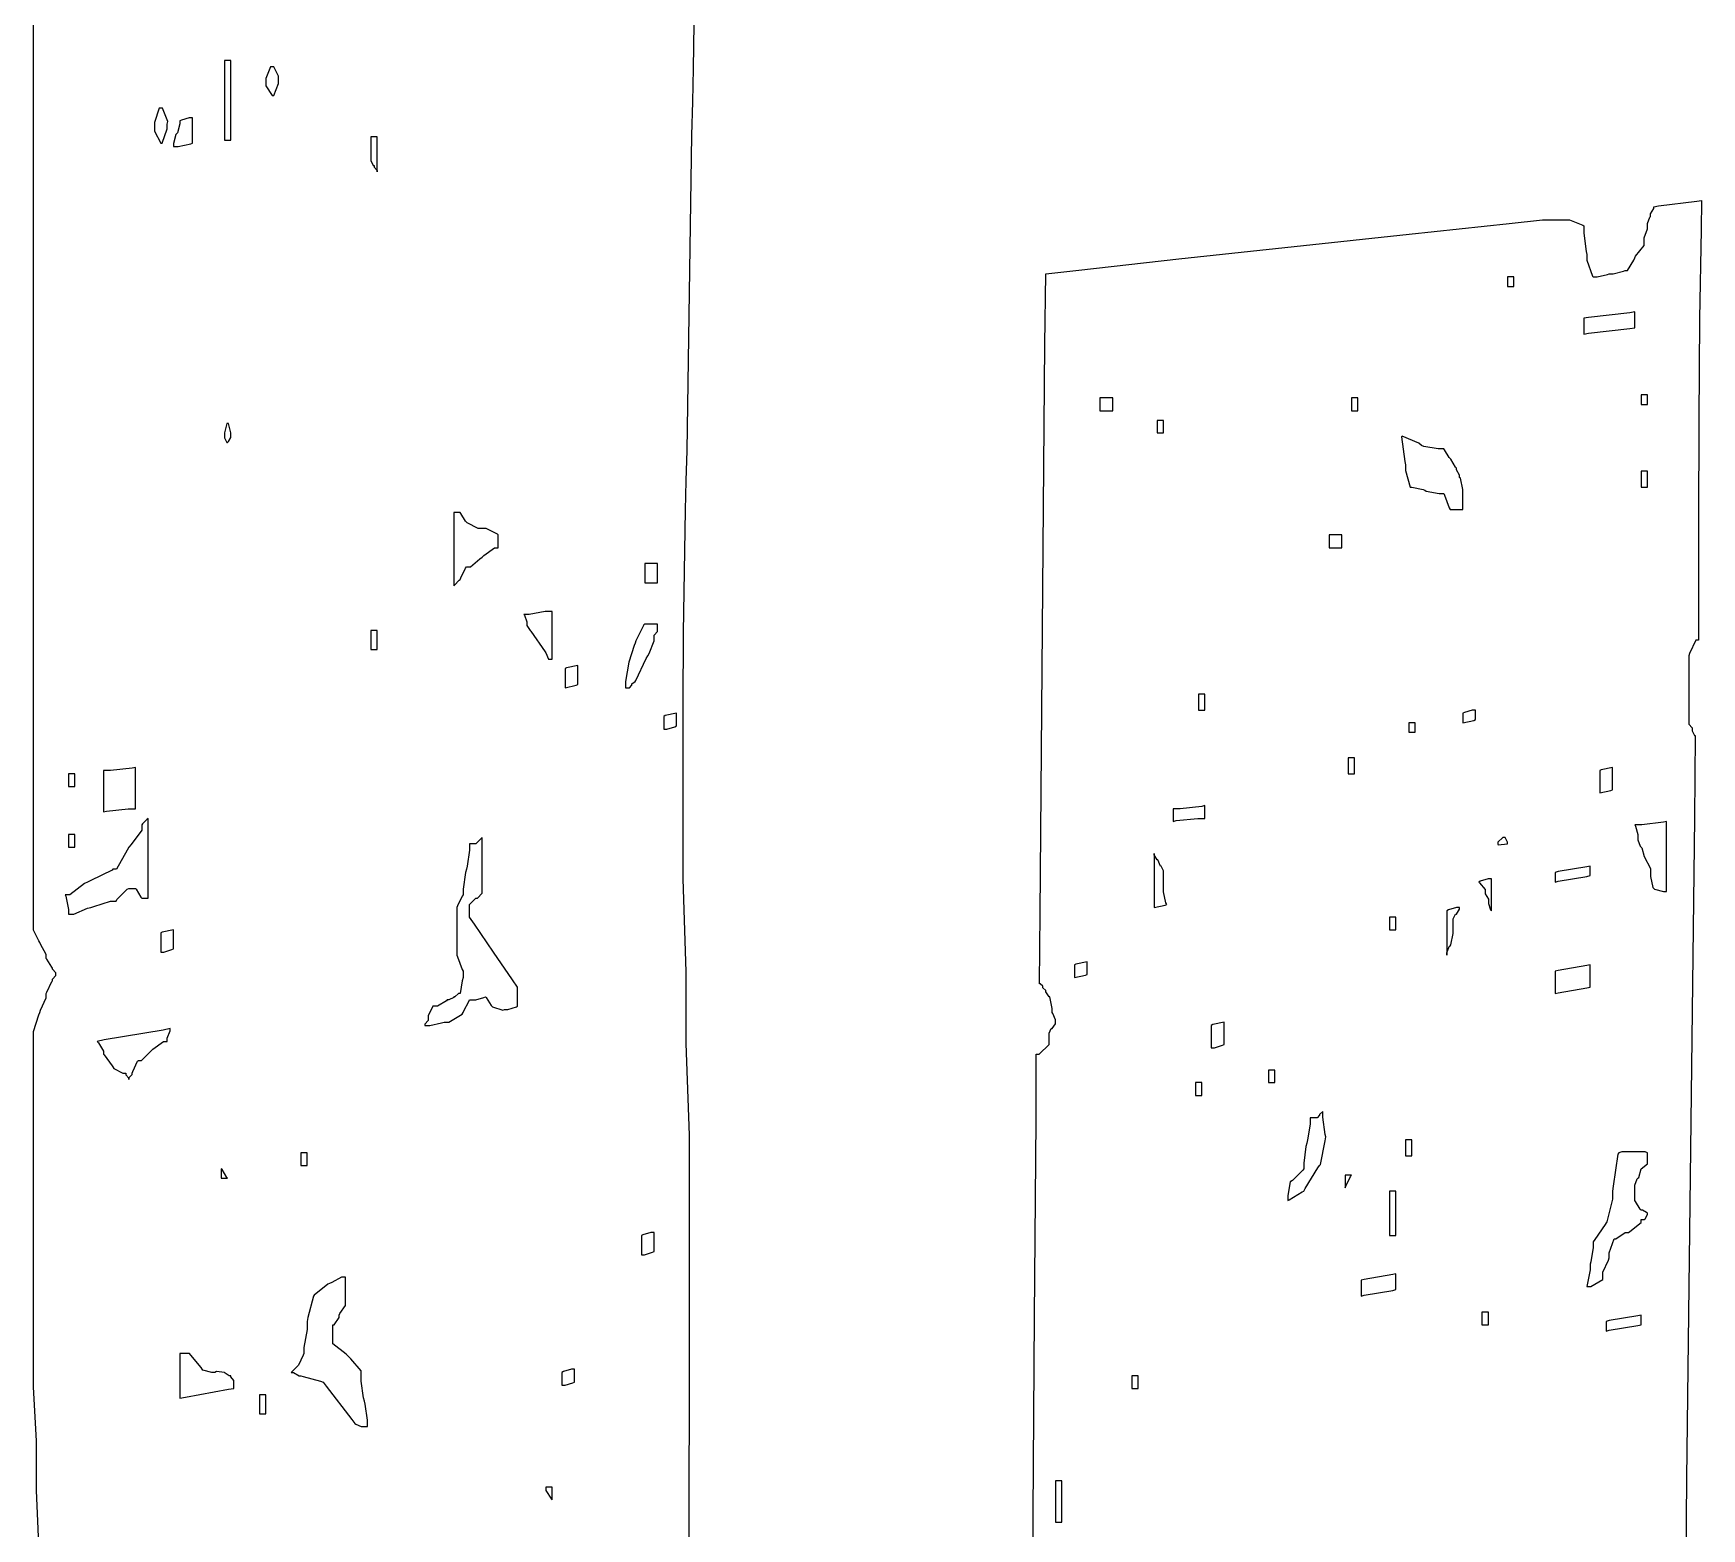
# Model space of a CAD drawing. Extents: x 58 to 299, y 50 to 312.
# Drawn here: x 60.29 to 78.78, y 176.07 to 192.63 of the extents above; entities that cross this region are included whole.
import ezdxf

# ---------------------------------------------------------------- set-up
doc = ezdxf.new("R2010")
doc.units = 0
doc.header["$MEASUREMENT"] = 0

msp = doc.modelspace()

# ---------------------------------------------------------------- linework, layer by layer
at = {"color": 40}
for points in [[(60.361, 175.641), (60.325, 176.494), (60.325, 176.778), (60.325, 177.042), (60.289, 177.637), (60.289, 177.836), (60.289, 178.074), (60.289, 178.788), (60.289, 179.503), (60.289, 179.74), (60.289, 179.961), (60.289, 180.622), (60.289, 181.284), (60.289, 181.504), (60.289, 181.576), (60.3511, 181.761), (60.361, 181.787), (60.3691, 181.814), (60.4312, 181.952), (60.4312, 181.997), (60.4393, 182.015), (60.4919, 182.131), (60.5014, 182.14), (60.5014, 182.158), (60.5374, 182.197), (60.5374, 182.21), (60.5374, 182.228), (60.5014, 182.268), (60.5014, 182.28), (60.4919, 182.29), (60.4393, 182.378), (60.4312, 182.386), (60.4312, 182.43), (60.3691, 182.546), (60.361, 182.563), (60.3511, 182.581), (60.289, 182.7), (60.289, 182.739), (60.289, 187.299), (60.289, 197.558)], [(67.6533, 195.713), (67.601, 192.246), (67.5929, 191.875), (67.5831, 191.506), (67.5294, 188.014), (67.521, 187.678), (67.5114, 187.353), (67.491, 185.998), (67.4867, 185.195), (67.4867, 184.926), (67.4867, 184.909), (67.4867, 184.869), (67.4867, 184.856), (67.4867, 184.839), (67.4867, 184.799), (67.4867, 184.785), (67.4867, 184.521), (67.4867, 183.925), (67.4867, 183.727), (67.4867, 183.269), (67.521, 182.237), (67.521, 181.893), (67.521, 181.443), (67.5569, 180.431), (67.5569, 180.093), (67.5569, 179.82), (67.5569, 179.204), (67.5569, 178.999), (67.5569, 178.197), (67.5513, 175.79)], [(71.3673, 175.507), (71.3673, 176.235), (71.3839, 178.417), (71.4015, 180.6), (71.4015, 181.328), (71.4361, 181.328), (71.5437, 181.434), (71.5437, 181.468), (71.5437, 181.486), (71.5437, 181.527), (71.5437, 181.54), (71.5437, 181.558), (71.5684, 181.61), (71.5779, 181.61), (71.5779, 181.61), (71.6139, 181.664), (71.6139, 181.681), (71.6139, 181.708), (71.5864, 181.778), (71.5779, 181.787), (71.5779, 181.831), (71.5518, 181.963), (71.5437, 181.963), (71.5437, 181.963), (71.5077, 182.017), (71.5077, 182.033), (71.5077, 182.033), (71.4735, 182.061), (71.4735, 182.069), (71.4735, 182.079), (71.4456, 182.104), (71.4375, 182.104), (71.4456, 182.889), (71.4721, 186.038), (71.4982, 189.187), (71.5077, 189.971), (71.8757, 190.012), (72.9823, 190.135), (74.2597, 190.271), (75.5357, 190.408), (76.6424, 190.529), (77.0117, 190.57), (77.0724, 190.57), (77.2114, 190.57), (77.2583, 190.57), (77.3105, 190.57), (77.4608, 190.51), (77.4707, 190.5), (77.4707, 190.421), (77.4954, 190.219), (77.5049, 190.183), (77.5049, 190.121), (77.5656, 189.945), (77.5751, 189.935), (77.6192, 189.935), (77.7339, 189.963), (77.7515, 189.971), (77.7956, 189.971), (77.9103, 189.998), (77.9279, 190.007), (77.9544, 190.007), (78.0246, 190.121), (78.0341, 190.147), (78.0426, 190.165), (78.1403, 190.285), (78.1403, 190.324), (78.1403, 190.368), (78.1763, 190.467), (78.1763, 190.5), (78.1763, 190.528), (78.201, 190.598), (78.2105, 190.606), (78.2105, 190.634), (78.2465, 190.693), (78.2465, 190.712), (78.2987, 190.722), (78.7217, 190.774), (78.7756, 190.783), (78.7686, 190.457), (78.7534, 189.476), (78.7439, 188.349), (78.7396, 187.222), (78.7396, 186.242), (78.7396, 185.914), (78.7121, 185.914), (78.6419, 185.765), (78.6335, 185.738), (78.6335, 185.659), (78.6335, 185.481), (78.6335, 185.421), (78.6335, 185.315), (78.6335, 185.076), (78.6335, 184.996), (78.6335, 184.98), (78.6694, 184.94), (78.6694, 184.926), (78.6694, 184.909), (78.6956, 184.856), (78.7054, 184.856), (78.6956, 183.939), (78.6515, 180.275), (78.6074, 176.627), (78.5992, 175.719)]]:
    msp.add_lwpolyline(points, dxfattribs=at)
for points in [[(62.4057, 191.452), (62.4237, 191.452), (62.4639, 191.452), (62.4777, 191.452), (62.4777, 191.673), (62.4777, 192.169), (62.4777, 192.334), (62.4597, 192.334), (62.4184, 192.334), (62.4057, 192.334), (62.4057, 192.114), (62.4057, 191.618), (62.4057, 191.452)], [(62.9348, 192.264), (62.9172, 192.264), (62.8646, 192.132), (62.8646, 192.088), (62.8646, 192.053), (62.9348, 191.947), (62.9348, 191.947), (62.9528, 191.947), (63.0068, 192.079), (63.0068, 192.123), (63.0068, 192.159), (62.9528, 192.264), (62.9348, 192.264)], [(61.7001, 191.805), (61.6825, 191.805), (61.6299, 191.648), (61.6299, 191.594), (61.6299, 191.55), (61.7001, 191.418), (61.7001, 191.418), (61.7181, 191.418), (61.7721, 191.576), (61.7721, 191.629), (61.7802, 191.656), (61.7195, 191.805), (61.7001, 191.805)], [(61.9125, 191.665), (61.9125, 191.63), (61.885, 191.532), (61.8765, 191.522), (61.867, 191.514), (61.8423, 191.415), (61.8423, 191.382), (61.8945, 191.382), (62.0353, 191.409), (62.0529, 191.418), (62.0529, 191.488), (62.0529, 191.647), (62.0529, 191.699), (62.0173, 191.699), (61.9291, 191.674), (61.9125, 191.665)], [(64.0292, 191.242), (64.0292, 191.224), (64.0553, 191.17), (64.0652, 191.17), (64.0652, 191.153), (64.0994, 191.113), (64.0994, 191.099), (64.0994, 191.197), (64.0994, 191.417), (64.0994, 191.488), (64.0814, 191.488), (64.0415, 191.488), (64.0292, 191.488), (64.0292, 191.427), (64.0292, 191.288), (64.0292, 191.242)], [(76.623, 189.83), (76.6396, 189.83), (76.6794, 189.83), (76.6932, 189.83), (76.6932, 189.857), (76.6932, 189.916), (76.6932, 189.935), (76.6755, 189.935), (76.6353, 189.935), (76.623, 189.935), (76.623, 189.909), (76.623, 189.851), (76.623, 189.83)], [(77.4707, 189.301), (77.5229, 189.311), (77.9805, 189.363), (78.0341, 189.371), (78.0341, 189.416), (78.0341, 189.515), (78.0341, 189.548), (77.9805, 189.539), (77.5229, 189.487), (77.4707, 189.478), (77.4707, 189.434), (77.4707, 189.334), (77.4707, 189.301)], [(72.1071, 188.454), (72.1416, 188.454), (72.2217, 188.454), (72.2492, 188.454), (72.2492, 188.454), (72.2492, 188.561), (72.2492, 188.596), (72.2492, 188.596), (72.1416, 188.596), (72.1071, 188.596), (72.1071, 188.561), (72.1071, 188.481), (72.1071, 188.454)], [(74.8951, 188.454), (74.9117, 188.454), (74.9515, 188.454), (74.9653, 188.454), (74.9653, 188.454), (74.9653, 188.561), (74.9653, 188.596), (74.9473, 188.596), (74.9074, 188.596), (74.8951, 188.596), (74.8951, 188.561), (74.8951, 188.481), (74.8951, 188.454)], [(78.1043, 188.524), (78.1223, 188.524), (78.1625, 188.524), (78.1763, 188.524), (78.1763, 188.552), (78.1763, 188.611), (78.1763, 188.63), (78.1583, 188.63), (78.117, 188.63), (78.1043, 188.63), (78.1043, 188.604), (78.1043, 188.545), (78.1043, 188.524)], [(62.4777, 188.171), (62.4777, 188.207), (62.4498, 188.313), (62.4417, 188.313), (62.4321, 188.313), (62.4057, 188.207), (62.4057, 188.171), (62.4057, 188.155), (62.4321, 188.101), (62.4417, 188.101), (62.4498, 188.111), (62.4777, 188.156), (62.4777, 188.171)], [(72.7424, 188.207), (72.759, 188.207), (72.7989, 188.207), (72.8126, 188.207), (72.8126, 188.207), (72.8126, 188.313), (72.8126, 188.347), (72.795, 188.347), (72.7548, 188.347), (72.7424, 188.347), (72.7424, 188.313), (72.7424, 188.234), (72.7424, 188.207)], [(75.4585, 188.171), (75.4489, 188.163), (75.4849, 187.89), (75.4944, 187.854), (75.4944, 187.793), (75.5467, 187.608), (75.5646, 187.608), (75.5646, 187.608), (75.6888, 187.581), (75.7068, 187.572), (75.723, 187.563), (75.868, 187.537), (75.9174, 187.537), (75.9259, 187.519), (75.9781, 187.379), (75.9876, 187.361), (76.0222, 187.361), (76.1023, 187.361), (76.1298, 187.361), (76.1298, 187.405), (76.1298, 187.504), (76.1298, 187.537), (76.1298, 187.581), (76.1023, 187.705), (76.0938, 187.714), (76.0938, 187.74), (76.0596, 187.799), (76.0596, 187.818), (76.0497, 187.828), (75.9961, 187.916), (75.9876, 187.924), (75.9781, 187.934), (75.9259, 188.022), (75.9174, 188.031), (75.8553, 188.031), (75.6969, 188.058), (75.6708, 188.067), (75.6433, 188.093), (75.4585, 188.171), (75.4585, 188.171)], [(78.1043, 187.608), (78.1223, 187.608), (78.1625, 187.608), (78.1763, 187.608), (78.1763, 187.652), (78.1763, 187.751), (78.1763, 187.784), (78.1583, 187.784), (78.117, 187.784), (78.1043, 187.784), (78.1043, 187.74), (78.1043, 187.641), (78.1043, 187.608)], [(64.9471, 186.513), (64.9552, 186.523), (65.0074, 186.575), (65.0173, 186.583), (65.0254, 186.601), (65.078, 186.709), (65.0875, 186.726), (65.1316, 186.726), (65.2364, 186.814), (65.2639, 186.832), (65.2805, 186.849), (65.4004, 186.936), (65.4403, 186.936), (65.4403, 186.954), (65.4403, 186.995), (65.4403, 187.008), (65.4403, 187.026), (65.4403, 187.066), (65.4403, 187.078), (65.4308, 187.088), (65.3052, 187.149), (65.2639, 187.149), (65.2198, 187.149), (65.0956, 187.211), (65.0875, 187.219), (65.078, 187.229), (65.0254, 187.317), (65.0173, 187.325), (64.9813, 187.325), (64.9471, 187.325), (64.9471, 187.123), (64.9471, 186.666), (64.9471, 186.513)], [(74.6485, 186.936), (74.6485, 186.936), (74.7529, 186.936), (74.7889, 186.936), (74.7889, 186.936), (74.7889, 187.044), (74.7889, 187.078), (74.7889, 187.078), (74.6827, 187.078), (74.6485, 187.078), (74.6485, 187.044), (74.6485, 186.964), (74.6485, 186.936)], [(67.0638, 186.549), (67.0638, 186.549), (67.1682, 186.549), (67.2042, 186.549), (67.2042, 186.603), (67.2042, 186.721), (67.2042, 186.76), (67.2042, 186.76), (67.098, 186.76), (67.0638, 186.76), (67.0638, 186.708), (67.0638, 186.589), (67.0638, 186.549)], [(65.7571, 186.09), (65.7571, 186.074), (65.7931, 186.02), (65.7931, 186.02), (65.8012, 186.012), (65.9599, 185.783), (65.9694, 185.773), (65.9694, 185.773), (65.9956, 185.702), (66.0054, 185.702), (66.0396, 185.702), (66.0396, 185.834), (66.0396, 186.132), (66.0396, 186.231), (65.9599, 186.231), (65.7821, 186.196), (65.7229, 186.196), (65.731, 186.188), (65.7571, 186.115), (65.7571, 186.09)], [(64.0292, 185.808), (64.0457, 185.808), (64.0856, 185.808), (64.0994, 185.808), (64.0994, 185.862), (64.0994, 185.981), (64.0994, 186.02), (64.0814, 186.02), (64.0415, 186.02), (64.0292, 186.02), (64.0292, 185.968), (64.0292, 185.848), (64.0292, 185.808)], [(67.0638, 186.09), (67.0539, 186.082), (66.9657, 185.906), (66.9576, 185.878), (66.9477, 185.852), (66.8874, 185.667), (66.8874, 185.667), (66.8874, 185.667), (66.8514, 185.456), (66.8514, 185.385), (66.8874, 185.385), (66.8955, 185.385), (66.9216, 185.412), (66.9216, 185.421), (66.9216, 185.43), (66.9576, 185.455), (66.9576, 185.455), (66.9657, 185.465), (67.08, 185.711), (67.098, 185.738), (67.1146, 185.765), (67.1682, 185.904), (67.1682, 185.95), (67.1682, 185.968), (67.2042, 186.008), (67.2042, 186.02), (67.2042, 186.038), (67.2042, 186.078), (67.2042, 186.09), (67.2042, 186.09), (67.098, 186.09), (67.0638, 186.09)], [(66.1818, 185.385), (66.1818, 185.385), (66.3042, 185.412), (66.3222, 185.421), (66.3222, 185.474), (66.3222, 185.593), (66.3222, 185.631), (66.3222, 185.631), (66.198, 185.607), (66.1818, 185.597), (66.1818, 185.545), (66.1818, 185.425), (66.1818, 185.385)], [(73.2014, 185.138), (73.218, 185.138), (73.2578, 185.138), (73.2716, 185.138), (73.2716, 185.182), (73.2716, 185.281), (73.2716, 185.315), (73.2536, 185.315), (73.2137, 185.315), (73.2014, 185.315), (73.2014, 185.27), (73.2014, 185.171), (73.2014, 185.138)], [(67.2744, 184.926), (67.3089, 184.926), (67.3985, 184.953), (67.4165, 184.962), (67.4165, 184.997), (67.4165, 185.076), (67.4165, 185.102), (67.4165, 185.102), (67.291, 185.077), (67.2744, 185.068), (67.2744, 185.033), (67.2744, 184.953), (67.2744, 184.926)], [(76.1298, 184.996), (76.1298, 184.996), (76.2522, 185.024), (76.2702, 185.032), (76.2702, 185.059), (76.2702, 185.119), (76.2702, 185.138), (76.2346, 185.138), (76.1464, 185.112), (76.1298, 185.102), (76.1298, 185.076), (76.1298, 185.017), (76.1298, 184.996)], [(75.5304, 184.892), (75.5467, 184.892), (75.5869, 184.892), (75.6006, 184.892), (75.6006, 184.918), (75.6006, 184.977), (75.6006, 184.996), (75.5826, 184.996), (75.5428, 184.996), (75.5304, 184.996), (75.5304, 184.97), (75.5304, 184.912), (75.5304, 184.892)], [(61.0665, 184.01), (61.1008, 184.019), (61.3392, 184.044), (61.4193, 184.044), (61.4193, 184.16), (61.4193, 184.417), (61.4193, 184.503), (61.3833, 184.495), (61.1449, 184.467), (61.0665, 184.467), (61.0665, 184.352), (61.0665, 184.096), (61.0665, 184.01)], [(74.8591, 184.433), (74.8757, 184.433), (74.9155, 184.433), (74.9293, 184.433), (74.9293, 184.477), (74.9293, 184.576), (74.9293, 184.609), (74.9117, 184.609), (74.8714, 184.609), (74.8591, 184.609), (74.8591, 184.565), (74.8591, 184.466), (74.8591, 184.433)], [(77.6471, 184.22), (77.6471, 184.22), (77.7695, 184.248), (77.7875, 184.256), (77.7875, 184.318), (77.7875, 184.457), (77.7875, 184.503), (77.7875, 184.503), (77.6633, 184.477), (77.6471, 184.467), (77.6471, 184.406), (77.6471, 184.267), (77.6471, 184.22)], [(60.6778, 184.29), (60.6944, 184.29), (60.7342, 184.29), (60.748, 184.29), (60.748, 184.326), (60.748, 184.406), (60.748, 184.433), (60.73, 184.433), (60.6901, 184.433), (60.6778, 184.433), (60.6778, 184.398), (60.6778, 184.318), (60.6778, 184.29)], [(72.9188, 183.903), (72.9534, 183.913), (73.1919, 183.938), (73.2716, 183.938), (73.2716, 183.938), (73.2716, 184.045), (73.2716, 184.08), (73.236, 184.071), (72.9975, 184.044), (72.9188, 184.044), (72.9188, 184.01), (72.9188, 183.931), (72.9188, 183.903)], [(60.6778, 182.879), (60.7385, 182.879), (60.8887, 182.943), (60.9244, 182.951), (60.9589, 182.961), (61.1449, 183.021), (61.2069, 183.021), (61.2151, 183.039), (61.3297, 183.154), (61.3473, 183.162), (61.3833, 183.162), (61.4193, 183.162), (61.4274, 183.154), (61.4796, 183.066), (61.4895, 183.056), (61.5061, 183.056), (61.546, 183.056), (61.5597, 183.056), (61.5597, 183.276), (61.5597, 183.773), (61.5597, 183.938), (61.5502, 183.93), (61.4976, 183.877), (61.4895, 183.867), (61.4895, 183.807), (61.3738, 183.648), (61.3473, 183.621), (61.3297, 183.586), (61.2098, 183.374), (61.171, 183.374), (61.1614, 183.366), (60.9244, 183.25), (60.8902, 183.232), (60.8542, 183.216), (60.6944, 183.092), (60.6418, 183.092), (60.6503, 183.075), (60.6778, 182.929), (60.6778, 182.879)], [(60.6778, 183.621), (60.6944, 183.621), (60.7342, 183.621), (60.748, 183.621), (60.748, 183.657), (60.748, 183.735), (60.748, 183.761), (60.73, 183.761), (60.6901, 183.761), (60.6778, 183.761), (60.6778, 183.727), (60.6778, 183.648), (60.6778, 183.621)], [(78.0701, 183.727), (78.0701, 183.701), (78.0948, 183.63), (78.1043, 183.621), (78.1128, 183.613), (78.1403, 183.515), (78.1403, 183.515), (78.1403, 183.515), (78.2105, 183.382), (78.2105, 183.338), (78.2105, 183.294), (78.2366, 183.172), (78.2465, 183.162), (78.2546, 183.154), (78.3537, 183.128), (78.3869, 183.128), (78.3869, 183.322), (78.3869, 183.759), (78.3869, 183.903), (78.3512, 183.895), (78.1128, 183.867), (78.0341, 183.867), (78.0426, 183.851), (78.0701, 183.759), (78.0701, 183.727)], [(65.0173, 181.997), (64.9993, 181.997), (64.9594, 181.963), (64.9471, 181.963), (64.9471, 181.955), (64.8931, 181.927), (64.8751, 181.927), (64.8656, 181.919), (64.7665, 181.857), (64.7347, 181.857), (64.7167, 181.857), (64.6645, 181.752), (64.6645, 181.717), (64.6645, 181.699), (64.6285, 181.659), (64.6285, 181.645), (64.6811, 181.645), (64.8134, 181.672), (64.8409, 181.681), (64.8931, 181.681), (65.042, 181.77), (65.0515, 181.787), (65.06, 181.805), (65.1136, 181.911), (65.1235, 181.927), (65.1577, 181.927), (65.1923, 181.927), (65.2819, 181.955), (65.2999, 181.963), (65.308, 181.955), (65.3602, 181.866), (65.3701, 181.857), (65.3782, 181.849), (65.4925, 181.813), (65.5105, 181.821), (65.5451, 181.821), (65.6428, 181.849), (65.6527, 181.857), (65.6527, 181.911), (65.6527, 182.031), (65.6527, 182.069), (65.5987, 182.149), (65.3867, 182.458), (65.1757, 182.766), (65.1235, 182.845), (65.1235, 182.863), (65.1235, 182.903), (65.1235, 182.915), (65.1235, 182.933), (65.1235, 182.973), (65.1235, 182.985), (65.1316, 182.995), (65.1838, 183.048), (65.1937, 183.056), (65.2103, 183.056), (65.2639, 183.11), (65.2639, 183.128), (65.2639, 183.278), (65.2639, 183.615), (65.2639, 183.727), (65.2544, 183.719), (65.1937, 183.657), (65.1937, 183.657), (65.1757, 183.657), (65.1358, 183.657), (65.1235, 183.657), (65.1235, 183.586), (65.0956, 183.41), (65.0875, 183.374), (65.078, 183.34), (65.0515, 183.154), (65.0515, 183.092), (65.042, 183.075), (64.9898, 182.969), (64.9813, 182.951), (64.9813, 182.899), (64.9813, 182.779), (64.9813, 182.739), (64.9813, 182.66), (64.9813, 182.482), (64.9813, 182.422), (64.9898, 182.404), (65.042, 182.263), (65.0515, 182.246), (65.0515, 182.228), (65.0515, 182.188), (65.0515, 182.174), (65.042, 182.14), (65.0173, 181.997), (65.0173, 181.997)], [(76.623, 183.657), (76.623, 183.674), (76.5969, 183.727), (76.5888, 183.727), (76.5708, 183.727), (76.5168, 183.674), (76.5168, 183.657), (76.521, 183.647), (76.623, 183.655), (76.623, 183.657)], [(72.7082, 182.951), (72.7082, 182.951), (72.8306, 182.977), (72.8486, 182.985), (72.8391, 183.003), (72.8126, 183.123), (72.8126, 183.162), (72.8126, 183.206), (72.8126, 183.305), (72.8126, 183.338), (72.8126, 183.356), (72.7865, 183.408), (72.7784, 183.408), (72.7784, 183.408), (72.7509, 183.48), (72.7424, 183.48), (72.7424, 183.48), (72.7082, 183.534), (72.7082, 183.551), (72.7082, 183.402), (72.7082, 183.064), (72.7082, 182.951)], [(77.1521, 183.232), (77.1867, 183.242), (77.5049, 183.296), (77.5409, 183.304), (77.5409, 183.33), (77.5409, 183.389), (77.5409, 183.408), (77.5049, 183.4), (77.1867, 183.348), (77.1521, 183.338), (77.1521, 183.312), (77.1521, 183.253), (77.1521, 183.232)], [(76.3764, 183.128), (76.3764, 183.101), (76.4124, 183.042), (76.4124, 183.021), (76.4124, 182.995), (76.4371, 182.925), (76.4466, 182.915), (76.4466, 183.003), (76.4466, 183.202), (76.4466, 183.268), (76.411, 183.268), (76.3228, 183.242), (76.3062, 183.232), (76.3143, 183.224), (76.3764, 183.152), (76.3764, 183.128)], [(75.3181, 182.703), (75.3346, 182.703), (75.3745, 182.703), (75.3883, 182.703), (75.3883, 182.703), (75.3883, 182.811), (75.3883, 182.845), (75.3703, 182.845), (75.3304, 182.845), (75.3181, 182.845), (75.3181, 182.811), (75.3181, 182.731), (75.3181, 182.703)], [(75.9534, 182.422), (75.9534, 182.448), (75.9781, 182.518), (75.9876, 182.527), (75.9961, 182.536), (76.0236, 182.662), (76.0236, 182.703), (76.0236, 182.731), (76.0236, 182.79), (76.0236, 182.809), (76.0236, 182.827), (76.0497, 182.879), (76.0596, 182.879), (76.0596, 182.879), (76.0938, 182.933), (76.0938, 182.951), (76.0582, 182.951), (75.97, 182.925), (75.9534, 182.915), (75.9534, 182.793), (75.9534, 182.516), (75.9534, 182.422)], [(61.7001, 182.456), (61.7347, 182.456), (61.8243, 182.484), (61.8423, 182.492), (61.8423, 182.546), (61.8423, 182.664), (61.8423, 182.703), (61.8423, 182.703), (61.7181, 182.678), (61.7001, 182.669), (61.7001, 182.616), (61.7001, 182.497), (61.7001, 182.456)], [(71.8263, 182.174), (71.8263, 182.174), (71.9487, 182.202), (71.9667, 182.21), (71.9667, 182.21), (71.9667, 182.316), (71.9667, 182.35), (71.9667, 182.35), (71.8425, 182.325), (71.8263, 182.316), (71.8263, 182.281), (71.8263, 182.202), (71.8263, 182.174)], [(77.1521, 181.997), (77.1867, 182.007), (77.5049, 182.061), (77.5409, 182.069), (77.5409, 182.131), (77.5409, 182.27), (77.5409, 182.316), (77.5049, 182.307), (77.1867, 182.255), (77.1521, 182.246), (77.1521, 182.184), (77.1521, 182.044), (77.1521, 181.997)], [(61.0665, 181.328), (61.0747, 181.32), (61.1614, 181.197), (61.171, 181.187), (61.1794, 181.169), (61.2786, 181.115), (61.3131, 181.115), (61.3131, 181.099), (61.3473, 181.059), (61.3473, 181.045), (61.3473, 181.063), (61.3833, 181.103), (61.3833, 181.115), (61.3914, 181.133), (61.444, 181.249), (61.4535, 181.258), (61.4881, 181.258), (61.5777, 181.346), (61.5957, 181.364), (61.6119, 181.381), (61.7319, 181.468), (61.7721, 181.468), (61.7721, 181.504), (61.8063, 181.584), (61.8063, 181.61), (61.7266, 181.594), (61.0732, 181.486), (60.9946, 181.468), (61.0126, 181.452), (61.0665, 181.36), (61.0665, 181.328)], [(73.3418, 181.398), (73.3764, 181.398), (73.466, 181.425), (73.484, 181.434), (73.484, 181.496), (73.484, 181.635), (73.484, 181.681), (73.484, 181.681), (73.3598, 181.654), (73.3418, 181.645), (73.3418, 181.584), (73.3418, 181.445), (73.3418, 181.398)], [(73.1654, 180.869), (73.1834, 180.869), (73.2236, 180.869), (73.2374, 180.869), (73.2374, 180.869), (73.2374, 180.976), (73.2374, 181.011), (73.2194, 181.011), (73.1781, 181.011), (73.1654, 181.011), (73.1654, 180.976), (73.1654, 180.896), (73.1654, 180.869)], [(73.9771, 181.011), (73.9937, 181.011), (74.0336, 181.011), (74.0473, 181.011), (74.0473, 181.047), (74.0473, 181.125), (74.0473, 181.151), (74.0297, 181.151), (73.9895, 181.151), (73.9771, 181.151), (73.9771, 181.117), (73.9771, 181.038), (73.9771, 181.011)], [(74.5765, 180.692), (74.5423, 180.658), (74.5423, 180.65), (74.5148, 180.622), (74.5063, 180.622), (74.4883, 180.622), (74.4485, 180.622), (74.4361, 180.622), (74.4361, 180.552), (74.4086, 180.376), (74.4001, 180.34), (74.3906, 180.305), (74.3659, 180.119), (74.3659, 180.057), (74.356, 180.041), (74.2417, 179.926), (74.2237, 179.917), (74.2142, 179.917), (74.1895, 179.758), (74.1895, 179.704), (74.2061, 179.714), (74.3479, 179.802), (74.3659, 179.81), (74.3825, 179.838), (74.5243, 180.067), (74.5423, 180.093), (74.5504, 180.103), (74.603, 180.366), (74.6125, 180.41), (74.603, 180.438), (74.5765, 180.629), (74.5765, 180.692)], [(75.4944, 180.199), (75.511, 180.199), (75.5509, 180.199), (75.5646, 180.199), (75.5646, 180.243), (75.5646, 180.342), (75.5646, 180.376), (75.5467, 180.376), (75.5068, 180.376), (75.4944, 180.376), (75.4944, 180.332), (75.4944, 180.232), (75.4944, 180.199)], [(63.2534, 180.093), (63.27, 180.093), (63.3099, 180.093), (63.3236, 180.093), (63.3236, 180.129), (63.3236, 180.207), (63.3236, 180.233), (63.3056, 180.233), (63.2658, 180.233), (63.2534, 180.233), (63.2534, 180.199), (63.2534, 180.121), (63.2534, 180.093)], [(77.8577, 180.233), (77.8482, 180.217), (77.7956, 179.864), (77.7875, 179.81), (77.7875, 179.722), (77.7254, 179.468), (77.7173, 179.458), (77.7074, 179.441), (77.5931, 179.273), (77.5751, 179.247), (77.5751, 179.185), (77.549, 179.027), (77.5409, 178.999), (77.5409, 178.938), (77.5049, 178.752), (77.5049, 178.752), (77.549, 178.752), (77.6813, 178.832), (77.6813, 178.858), (77.6813, 178.912), (77.742, 179.044), (77.7515, 179.071), (77.7515, 179.124), (77.8055, 179.281), (77.8235, 179.281), (77.8235, 179.281), (77.9279, 179.352), (77.9639, 179.352), (77.9805, 179.361), (78.1043, 179.461), (78.1043, 179.494), (78.1403, 179.494), (78.1484, 179.503), (78.1763, 179.549), (78.1763, 179.564), (78.1664, 179.573), (78.1195, 179.6), (78.1043, 179.6), (78.0948, 179.609), (78.0426, 179.696), (78.0341, 179.704), (78.0341, 179.722), (78.0341, 179.764), (78.0341, 179.776), (78.0341, 179.794), (78.0341, 179.834), (78.0341, 179.846), (78.0341, 179.874), (78.0602, 179.944), (78.0701, 179.953), (78.0782, 179.962), (78.1043, 180.057), (78.1043, 180.057), (78.1043, 180.057), (78.1763, 180.111), (78.1763, 180.129), (78.1763, 180.155), (78.1763, 180.214), (78.1763, 180.233), (78.1484, 180.243), (77.8923, 180.243), (77.8577, 180.233)], [(62.3715, 179.953), (62.388, 179.953), (62.4279, 179.953), (62.4417, 179.953), (62.4321, 179.962), (62.3796, 180.049), (62.3715, 180.057), (62.3715, 180.031), (62.3715, 179.973), (62.3715, 179.953)], [(74.8249, 179.846), (74.833, 179.864), (74.8852, 179.97), (74.8951, 179.987), (74.8771, 179.987), (74.8372, 179.987), (74.8249, 179.987), (74.8249, 179.953), (74.8249, 179.874), (74.8249, 179.846)], [(75.3181, 179.317), (75.3346, 179.317), (75.3745, 179.317), (75.3883, 179.317), (75.3883, 179.441), (75.3883, 179.718), (75.3883, 179.81), (75.3703, 179.81), (75.3304, 179.81), (75.3181, 179.81), (75.3181, 179.688), (75.3181, 179.411), (75.3181, 179.317)], [(67.0278, 179.105), (67.0624, 179.105), (67.1505, 179.132), (67.1682, 179.141), (67.1682, 179.195), (67.1682, 179.313), (67.1682, 179.352), (67.1326, 179.352), (67.0444, 179.327), (67.0278, 179.317), (67.0278, 179.265), (67.0278, 179.145), (67.0278, 179.105)], [(63.2534, 177.764), (63.2795, 177.756), (63.4725, 177.704), (63.5, 177.694), (63.5346, 177.65), (63.8168, 177.279), (63.8528, 177.235), (63.8609, 177.227), (63.923, 177.201), (63.923, 177.201), (63.9396, 177.201), (63.9794, 177.201), (63.9932, 177.201), (63.9932, 177.272), (63.9671, 177.449), (63.959, 177.483), (63.9491, 177.519), (63.923, 177.704), (63.923, 177.764), (63.923, 177.818), (63.8087, 177.95), (63.7826, 177.976), (63.7551, 178.004), (63.6062, 178.117), (63.6062, 178.117), (63.6062, 178.153), (63.6062, 178.233), (63.6062, 178.259), (63.6062, 178.277), (63.6062, 178.317), (63.6062, 178.329), (63.6228, 178.329), (63.6764, 178.409), (63.6764, 178.435), (63.6845, 178.453), (63.7466, 178.542), (63.7466, 178.542), (63.7466, 178.621), (63.7466, 178.799), (63.7466, 178.858), (63.7025, 178.858), (63.5963, 178.798), (63.5702, 178.788), (63.5522, 178.78), (63.4023, 178.656), (63.3938, 178.646), (63.3938, 178.646), (63.3317, 178.409), (63.3236, 178.365), (63.3236, 178.277), (63.2876, 178.078), (63.2876, 178.012), (63.2781, 177.994), (63.2259, 177.88), (63.2174, 177.87), (63.2079, 177.862), (63.1553, 177.81), (63.1472, 177.8), (63.1733, 177.8), (63.2326, 177.764), (63.2534, 177.764)], [(75.0013, 178.646), (75.0355, 178.656), (75.3526, 178.709), (75.3883, 178.718), (75.3883, 178.762), (75.3883, 178.861), (75.3883, 178.894), (75.3526, 178.886), (75.0355, 178.832), (75.0013, 178.822), (75.0013, 178.778), (75.0013, 178.679), (75.0013, 178.646)], [(76.3404, 178.329), (76.3584, 178.329), (76.3986, 178.329), (76.4124, 178.329), (76.4124, 178.329), (76.4124, 178.435), (76.4124, 178.47), (76.3944, 178.47), (76.3531, 178.47), (76.3404, 178.47), (76.3404, 178.435), (76.3404, 178.357), (76.3404, 178.329)], [(77.7173, 178.259), (77.7515, 178.268), (78.0687, 178.321), (78.1043, 178.329), (78.1043, 178.357), (78.1043, 178.416), (78.1043, 178.435), (78.0687, 178.427), (77.7515, 178.375), (77.7173, 178.365), (77.7173, 178.339), (77.7173, 178.279), (77.7173, 178.259)], [(61.9125, 177.517), (61.9732, 177.527), (62.4498, 177.615), (62.5119, 177.624), (62.5119, 177.642), (62.5119, 177.681), (62.5119, 177.694), (62.5119, 177.712), (62.4777, 177.752), (62.4777, 177.764), (62.4597, 177.764), (62.4141, 177.792), (62.4057, 177.8), (62.4057, 177.8), (62.3175, 177.81), (62.3013, 177.8), (62.2653, 177.8), (62.1676, 177.828), (62.1591, 177.836), (62.1496, 177.854), (62.0353, 177.994), (62.0187, 178.012), (61.9827, 178.012), (61.9647, 178.012), (61.9248, 178.012), (61.9125, 178.012), (61.9125, 177.89), (61.9125, 177.611), (61.9125, 177.517)], [(66.1458, 177.66), (66.1804, 177.66), (66.2686, 177.686), (66.2862, 177.694), (66.2862, 177.694), (66.2862, 177.801), (66.2862, 177.836), (66.2506, 177.836), (66.1624, 177.81), (66.1458, 177.8), (66.1458, 177.765), (66.1458, 177.687), (66.1458, 177.66)], [(72.4598, 177.624), (72.4778, 177.624), (72.5181, 177.624), (72.5318, 177.624), (72.5318, 177.624), (72.5318, 177.73), (72.5318, 177.764), (72.5138, 177.764), (72.4726, 177.764), (72.4598, 177.764), (72.4598, 177.73), (72.4598, 177.651), (72.4598, 177.624)], [(62.7944, 177.341), (62.811, 177.341), (62.8509, 177.341), (62.8646, 177.341), (62.8646, 177.395), (62.8646, 177.515), (62.8646, 177.553), (62.8467, 177.553), (62.8068, 177.553), (62.7944, 177.553), (62.7944, 177.501), (62.7944, 177.381), (62.7944, 177.341)], [(71.6139, 176.142), (71.6305, 176.142), (71.6703, 176.142), (71.6841, 176.142), (71.6841, 176.258), (71.6841, 176.516), (71.6841, 176.601), (71.6661, 176.601), (71.6262, 176.601), (71.6139, 176.601), (71.6139, 176.487), (71.6139, 176.229), (71.6139, 176.142)], [(66.0396, 176.389), (66.0396, 176.389), (66.0396, 176.495), (66.0396, 176.529), (66.0217, 176.529), (65.9818, 176.529), (65.9694, 176.529), (65.9694, 176.495), (66.0301, 176.398), (66.0396, 176.389)]]:
    msp.add_lwpolyline(points, close=True, dxfattribs=at)

doc.saveas('drawing.dxf')
